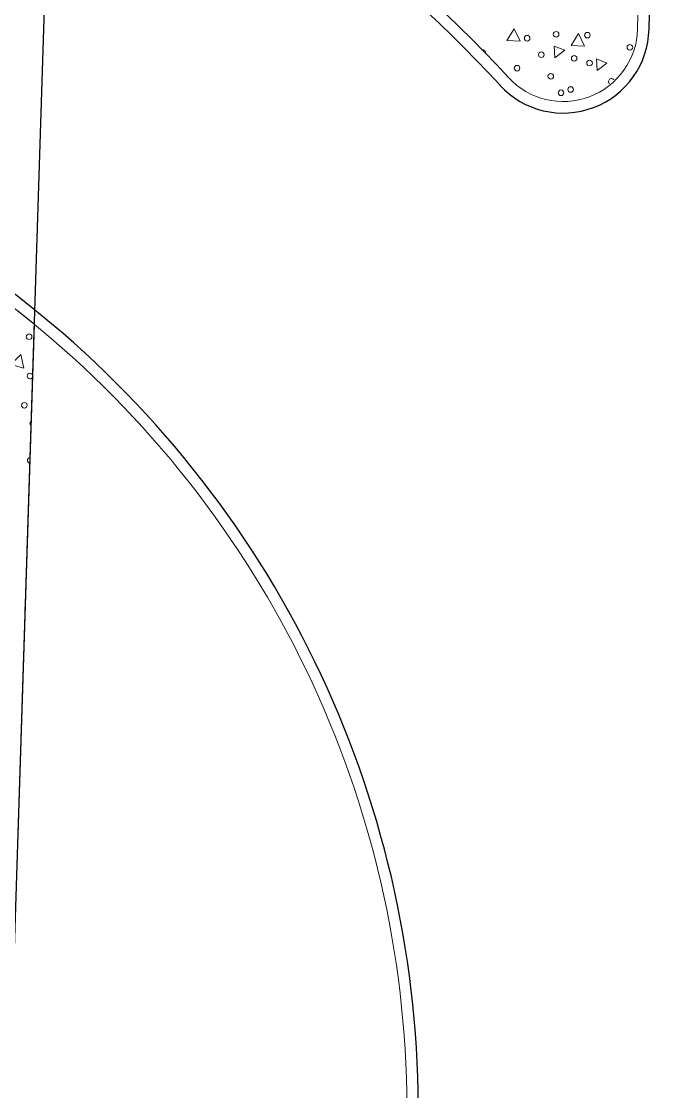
# Model space of a CAD drawing. Extents: x 2536801 to 2538856, y 7112140 to 7131569.
# Drawn here: x 2538231.5 to 2538268.7, y 7124911.7 to 7124974 of the extents above; entities that cross this region are included whole.
import ezdxf

# ---------------------------------------------------------------- set-up
doc = ezdxf.new("R2010")
doc.units = 0
doc.header["$LTSCALE"] = 100
doc.header["$MEASUREMENT"] = 0
for name, color, linetype, lineweight in [('D_BOC_XST', 4, 'Continuous', 13), ('D_EOS_ML', 7, 'Continuous', 30), ('D_FOC_XST', 4, 'Continuous', 30), ('D_RIPRAP_1', 7, 'Continuous', 0)]:
    doc.layers.add(name, color=color, linetype=linetype, lineweight=lineweight)

msp = doc.modelspace()

# ---------------------------------------------------------------- linework, layer by layer
at = {"layer": 'D_BOC_XST', "linetype": 'Continuous', "lineweight": 0}
msp.add_line((2538267.367, 7124973.59), (2538268.039, 7125003.606), dxfattribs=at)
for centre, radius, start, end in [((2538204.825, 7124920.277), 74.667, 42.53715, 67.60017), ((2538263.035, 7124973.687), 4.333, 222.53715, 358.71741), ((2538194.604, 7124910.503), 59.333, 49.41596, 88.72014), ((2538194.604, 7124910.503), 59.333, 358.71718, 49.41596)]:
    msp.add_arc(centre, radius, start, end, dxfattribs=at)
at = {"layer": 'D_EOS_ML'}
msp.add_line((2538216.085, 7124449.685), (2538239.134, 7125173.106), dxfattribs=at)
at = {"layer": 'D_FOC_XST'}
msp.add_line((2538268.034, 7124973.575), (2538268.706, 7125003.591), dxfattribs=at)
for centre, radius, start, end in [((2538204.825, 7124920.277), 74, 42.53715, 67.40619), ((2538263.035, 7124973.687), 5, 222.53715, 358.71718), ((2538194.604, 7124910.503), 60, 49.92551, 88.72014), ((2538194.604, 7124910.503), 60, 358.71718, 49.92551)]:
    msp.add_arc(centre, radius, start, end, dxfattribs=at)
at = {"layer": 'D_RIPRAP_1', "color": 7, "linetype": 'Continuous', "lineweight": 0}
msp.add_line((2538229.723, 7124877.721), (2538232.229, 7124956.385), dxfattribs=at)
at = {"layer": 'D_RIPRAP_1', "color": 7, "lineweight": 0, "flags": 128}
msp.add_lwpolyline([(2538267.367, 7124973.59), (2538268.039, 7125003.606)], dxfattribs=at)
at = {"layer": 'D_RIPRAP_1', "color": 7, "linetype": 'Continuous', "lineweight": 0, "flags": 128}
for points in [[(2538260.523, 7124972.87), (2538259.745, 7124972.902), (2538260.185, 7124973.596)], [(2538264.264, 7124972.59), (2538263.487, 7124972.623), (2538263.926, 7124973.317)], [(2538262.543, 7124971.911), (2538262.506, 7124972.581), (2538263.123, 7124972.339)], [(2538265.002, 7124971.169), (2538264.966, 7124971.839), (2538265.582, 7124971.597)], [(2538231.617, 7124953.836), (2538230.865, 7124954.037), (2538231.445, 7124954.619)]]:
    msp.add_lwpolyline(points, close=True, dxfattribs=at)
at = {"layer": 'D_RIPRAP_1', "color": 7, "linetype": 'Continuous', "lineweight": 0}
for centre in [(2538260.934, 7124973.043), (2538262.619, 7124973.275), (2538264.441, 7124973.222), (2538266.917, 7124972.514), (2538261.757, 7124972.082), (2538263.672, 7124971.872), (2538260.343, 7124971.296), (2538264.567, 7124971.599), (2538262.309, 7124970.826), (2538262.904, 7124969.866), (2538263.465, 7124970.057), (2538231.92, 7124955.662), (2538231.646, 7124951.669)]:
    msp.add_circle(centre, 0.163, dxfattribs=at)
at = {"layer": 'D_RIPRAP_1', "color": 7, "lineweight": 0, "extrusion": (0, 0, -1)}
msp.add_arc((-2538204.825, 7124920.277), 74.667, 112.39983, 137.46285, dxfattribs=at)
at = {"layer": 'D_RIPRAP_1', "color": 7, "lineweight": 0}
msp.add_arc((2538263.035, 7124973.687), 4.333, 222.53715, 358.71741, dxfattribs=at)
at = {"layer": 'D_RIPRAP_1', "color": 7, "linetype": 'Continuous', "lineweight": 0}
for centre, radius, start, end in [((2538258.349, 7124972.201), 0.163, 345.70514, 107.97593), ((2538265.84, 7124970.529), 0.163, 33.7622, 223.9794), ((2538194.604, 7124910.503), 59.337, 50.64665, 88.07604), ((2538231.971, 7124953.367), 0.163, 6.36981, 349.98034), ((2538232.135, 7124950.617), 0.163, 121.56274, 234.78741), ((2538231.983, 7124948.461), 0.163, 90.53577, 265.81438), ((2538231.838, 7124939.901), 0.163, 143.59138, 212.75877)]:
    msp.add_arc(centre, radius, start, end, dxfattribs=at)

doc.saveas('drawing.dxf')
